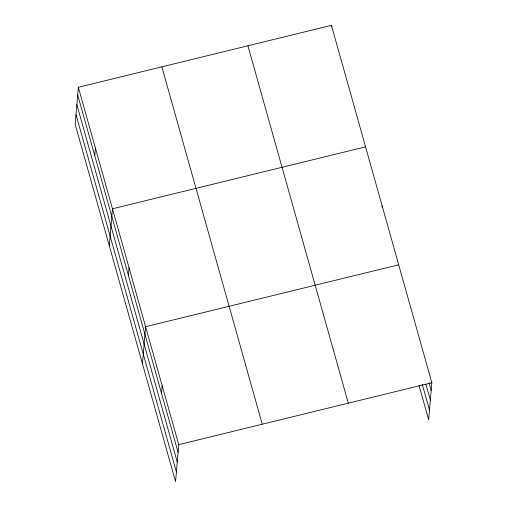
<?xml version="1.0" encoding="UTF-8"?>
<svg xmlns="http://www.w3.org/2000/svg" width="507" height="507" viewBox="0 0 507 507"><rect width="100%" height="100%" fill="white"/><g stroke="black" fill="none" stroke-linecap="round" stroke-linejoin="round"><path stroke-width="0.76" d="M78.338 87.274L75.169 124.272L175.568 481.65L178.737 444.652L78.338 87.274L331.432 25.35L431.831 382.728L428.662 419.726L419.105 385.707M94.752 155.687L95.411 148.031M109.303 245.781L112.478 208.783L365.566 146.859M128.385 275.409L129.044 267.753M142.435 363.715L145.604 326.717L398.698 264.793M161.518 393.343L162.17 385.688M331.299 26.884L331.432 25.35M382.005 207.357L382.132 205.829M178.737 444.652L431.831 382.728M429.049 382.823L431.172 390.384M425.886 384.192L430.342 400.067M422.268 384.338L429.492 410.043M247.91 45.788L348.309 403.166M161.86 66.842L262.258 424.22M77.685 94.929L178.084 452.314M76.855 104.613L177.254 461.991M75.999 114.588L176.398 471.966"/></g></svg>
